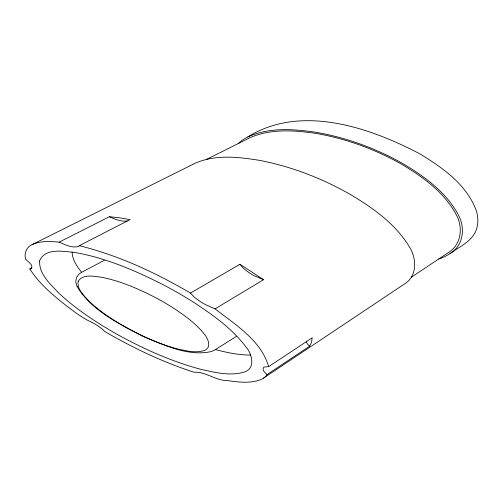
<?xml version="1.0" encoding="UTF-8"?>
<svg xmlns="http://www.w3.org/2000/svg" width="503" height="503" viewBox="0 0 503 503"><rect width="100%" height="100%" fill="white"/><g stroke="black" fill="none" stroke-linecap="round" stroke-linejoin="round"><path stroke-width="0.75" d="M309.59 346.221L311.533 342.336L312.193 337.796L268.659 366.63L264.188 367.083A3.056 1.767 0 0 0 263.503 367.53C261.723 370.221 265.377 372.874 267.087 374.565L309.59 346.221L307.402 343.914L306.17 341.789M263.541 378.111L404.198 284.176C417.584 276.304 416.836 257.976 409.071 246.351C395.213 223.634 372.78 207.852 350.321 194.441C322.385 178.521 291.998 166.719 260.416 160.526C238.894 156.949 215.454 154.207 194.9 163.343L32.192 244.552C26.533 246.885 23.848 253.55 25.64 259.278C27.797 261.478 33.953 265.163 31.199 268.615A2.647 1.528 0 0 1 29.847 268.954C38.36 282.485 50.627 293.117 62.944 303.089C72.357 310.131 81.473 317.89 92.345 322.561A75.984 43.868 0 0 1 96.62 325.039L101.493 328.453L104.687 331.408A495.851 286.276 0 0 0 120.676 340.443C144.141 353.056 168.562 363.996 193.925 372.214C205.821 371.497 215.825 380.821 227.903 380.67C238.648 382.154 250.148 383.632 260.56 379.696A17.838 10.299 0 0 0 263.541 378.111A19.718 11.38 0 0 0 267.068 374.565M411.284 277.272L448.041 252.789C461.289 245.106 463.426 227.199 456.171 214.624C444.394 192.416 423.224 177.163 402.117 164.538C375.288 149.259 345.831 138.495 315.368 133.333C293.501 130.183 269.878 128.586 249.262 138.023L206.852 159.244M236.247 336.494L215.378 349.598A16.901 9.758 0 0 1 210.348 351.754C187.537 356.388 164.77 345.177 144.21 336.935C119.909 324.051 91.842 311.106 77.129 286.553M190.492 293.067L194.202 297.078L200.232 301.561A76.003 43.88 0 0 0 205.746 304.755L215.07 308.861L263.578 279.699L239.988 264.282L190.492 293.067C155.666 272.664 118.576 255.417 79.285 245.697A3.76 2.169 0 0 1 78.336 246.483C71.772 248.312 65.082 244.665 59.184 242.125C50.206 241.321 40.605 240.711 32.192 244.552M104.291 260.303L81.58 272.356A16.656 9.614 0 0 0 78.946 274.148L76.544 277.285L75.783 281.234A40.68 23.484 0 0 0 77.179 286.547M79.285 245.697L130.026 219.616L119.242 217.768L109.415 216.724L59.184 242.125M29.847 268.96L31.941 267.885M247.891 136.891C300.851 103.807 369.856 127.422 420.238 154.081C442.992 167.901 467.067 184.941 476.423 211.015C478.472 218.107 478.485 225.948 475.084 232.631C469.764 242.628 458.679 247.143 450.009 253.581C463.452 245.76 465.608 227.57 458.239 214.787C446.268 192.215 424.746 176.698 403.287 163.865C376.005 148.328 346.051 137.382 315.079 132.138C292.853 128.931 268.847 127.316 247.891 136.891A45.61 26.332 0 0 0 238.466 143.43M127.316 221.006C121.078 221.817 114.98 219.258 109.415 216.724M250.532 355.061C238.636 355.049 226.897 352.603 215.447 349.56M263.578 279.699L254.386 275.82A63.812 36.845 0 0 1 249.054 272.727L243.345 268.306L239.988 264.282M215.07 308.861C235.423 324.724 261.107 340.43 268.659 366.63M81.656 272.318C77.072 266.458 72.256 259.8 72.124 252.06M450.015 253.587A45.616 26.338 0 0 1 438.685 259.02M39.636 260.85C38.869 274.016 50.162 283.887 58.392 292.702C71.105 304.711 85.397 314.909 100.147 324.24A433.297 250.161 0 0 0 125.128 338.682C149.196 351.358 174.346 362.254 200.678 369.259C214.718 372.446 229.745 376.238 243.993 372.157C255.87 368.724 252.236 354.005 245.967 346.969C232.285 328.717 213.335 315.331 194.504 302.863A432.31 249.589 0 0 0 163.01 284.654C135.024 270.413 105.668 257.863 74.576 252.418C63.384 251.437 45.012 247.589 39.636 260.85M78.21 281.196C76.701 289.093 83.806 295.362 88.566 300.681C96.545 308.421 105.624 314.928 114.986 320.876A268.137 154.805 0 0 0 131.088 330.182C146.392 338.205 162.394 345.108 179.181 349.34C187.544 351.056 196.673 353.364 204.979 350.233C211.851 347.02 207.915 338.299 204.275 334.08C195.705 323.31 184.331 315.236 172.919 307.754A267.759 154.591 0 0 0 154.346 297.015C137.545 288.395 119.94 280.863 101.336 277.21C93.973 276.461 82.945 273.594 78.21 281.196"/></g></svg>
